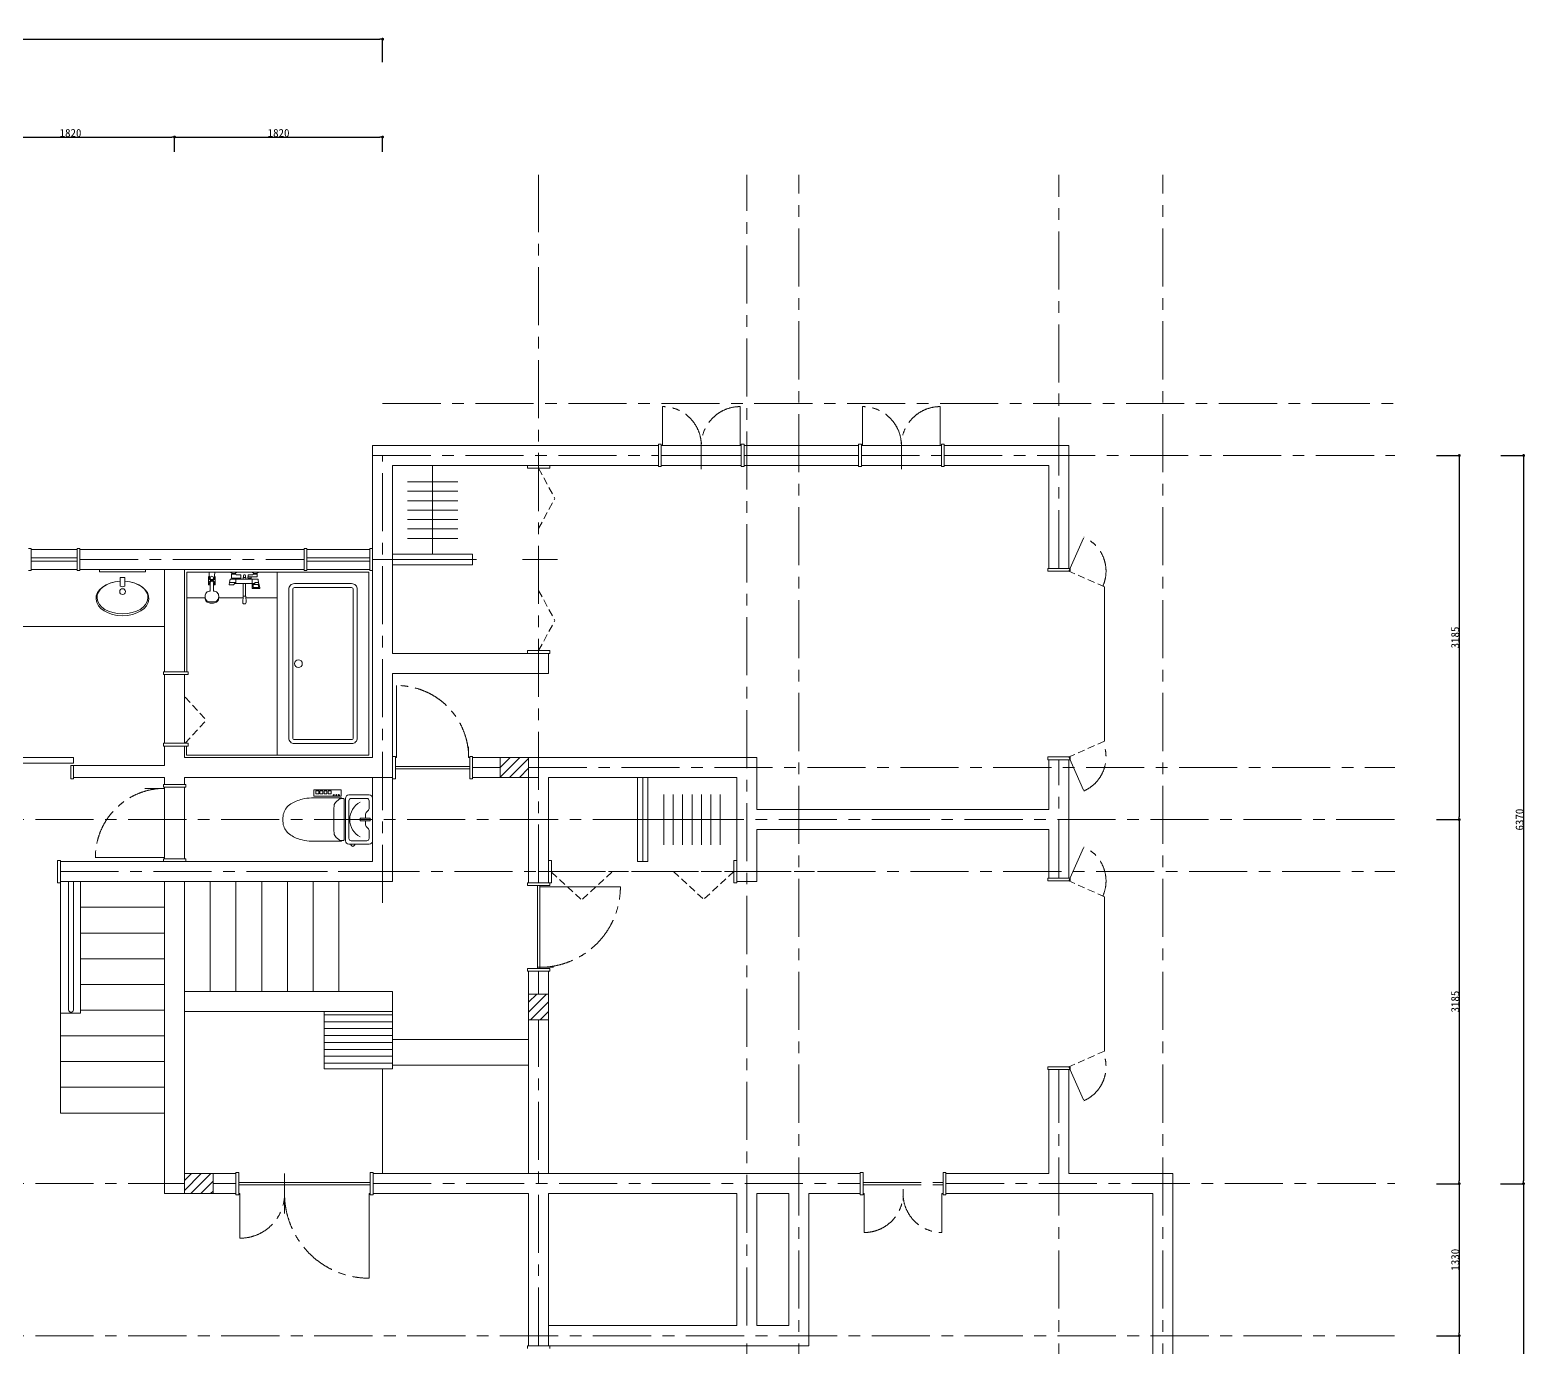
# Model space of a CAD drawing. Header units: millimetres. Extents: x -63086 to 83971, y -129912 to 13382.
# Drawn here: x 54431 to 67509, y 1859 to 13382 of the extents above; entities that cross this region are included whole.
import ezdxf

# ---------------------------------------------------------------- set-up
doc = ezdxf.new("R2010")
doc.units = ezdxf.units.MM
doc.linetypes.add('CENTERX2', pattern=[101.6, 63.5, -12.7, 12.7, -12.7])
doc.linetypes.add('HIDDEN', pattern=[9.525, 6.35, -3.175])
doc.layers.get('0').update_dxf_attribs({"lineweight": 0})
for name, color, linetype, lineweight in [('001壁芯', 7, 'CENTERX2', 0), ('002寸法', 7, 'Continuous', 0), ('003壁', 7, 'Continuous', 9), ('004建具', 7, 'Continuous', 9), ('093手すり', 7, 'Continuous', 5), ('096ユニットバス', 7, 'Continuous', 0), ('097家具', 7, 'Continuous', 0), ('098階段', 7, 'Continuous', 9)]:
    doc.layers.add(name, color=color, linetype=linetype, lineweight=lineweight)
doc.styles.get("Standard").update_dxf_attribs({"font": 'MS Mincho.ttf'})
doc.dimstyles.new('寸法', dxfattribs={"dimtxt": 70, "dimasz": 25, "dimexe": 1.5, "dimexo": 200, "dimtad": 1, "dimdec": 0, "dimtxsty": 'Standard', "dimblk": 'DOT', "dimcen": 2.5, "dimadec": 0, "dimazin": 0, "dimtfac": 1, "dimtdec": 0, "dimtmove": 0, "dimatfit": 3, "dimfxl": 200, "dimfxlon": 1, "dimarcsym": 0})

# ---------------------------------------------------------------- blocks, each defined once
blk = doc.blocks.new('_Dot')
at = {"color": 0, "linetype": 'ByBlock', "lineweight": -2}
blk.add_line((-0.5, 0), (-1, 0), dxfattribs=at)
at = {"color": 0, "linetype": 'ByBlock', "const_width": 0.5}
blk.add_lwpolyline([(-0.25, 0, 1), (0.25, 0, 1)], format="xyb", close=True, dxfattribs=at)
blk = doc.blocks.new('*D348')
at = {"layer": '002寸法', "color": 0, "lineweight": -2, "transparency": 16777216}
for p, q in [((66733, 9659), (66934, 9659)), ((66933, 9634), (66933, 6499)), ((66733, 6474), (66934, 6474))]:
    blk.add_line(p, q, dxfattribs=at)
at = {"layer": 'Defpoints', "color": 0, "transparency": 16777216}
for p in [(66370, 9659), (66370, 6474), (66933, 6474)]:
    blk.add_point(p, dxfattribs=at)
at = {"layer": '002寸法', "color": 0, "lineweight": -2, "transparency": 16777216, "xscale": 25, "yscale": 25, "zscale": 25}
for p, rotation in [((66933, 9659), 90), ((66933, 6474), 270)]:
    blk.add_blockref('_Dot', p, dxfattribs=dict(at, rotation=rotation))
at = {"layer": '002寸法', "color": 0, "transparency": 16777216, "insert": (66897, 8067), "char_height": 70, "attachment_point": 5, "rotation": 90}
blk.add_mtext('3185', dxfattribs=at)
blk = doc.blocks.new('*D346')
at = {"layer": '002寸法', "color": 0, "lineweight": -2, "transparency": 16777216}
for p, q in [((66733, 6474), (66934, 6474)), ((66933, 6449), (66933, 3314)), ((66733, 3289), (66934, 3289))]:
    blk.add_line(p, q, dxfattribs=at)
at = {"layer": 'Defpoints', "color": 0, "transparency": 16777216}
for p in [(66370, 6474), (54418, 3289), (66933, 3289)]:
    blk.add_point(p, dxfattribs=at)
at = {"layer": '002寸法', "color": 0, "lineweight": -2, "transparency": 16777216, "xscale": 25, "yscale": 25, "zscale": 25}
for p, rotation in [((66933, 6474), 90), ((66933, 3289), 270)]:
    blk.add_blockref('_Dot', p, dxfattribs=dict(at, rotation=rotation))
at = {"layer": '002寸法', "color": 0, "transparency": 16777216, "insert": (66897, 4882), "char_height": 70, "attachment_point": 5, "rotation": 90}
blk.add_mtext('3185', dxfattribs=at)
blk = doc.blocks.new('*D347')
at = {"layer": '002寸法', "color": 0, "lineweight": -2, "transparency": 16777216}
for p, q in [((67296, 9659), (67498, 9659)), ((67496, 9634), (67496, 3314)), ((67296, 3289), (67498, 3289))]:
    blk.add_line(p, q, dxfattribs=at)
at = {"layer": 'Defpoints', "color": 0, "transparency": 16777216}
for p in [(66370, 9659), (66370, 3289), (67496, 3289)]:
    blk.add_point(p, dxfattribs=at)
at = {"layer": '002寸法', "color": 0, "lineweight": -2, "transparency": 16777216, "xscale": 25, "yscale": 25, "zscale": 25}
for p, rotation in [((67496, 9659), 90), ((67496, 3289), 270)]:
    blk.add_blockref('_Dot', p, dxfattribs=dict(at, rotation=rotation))
at = {"layer": '002寸法', "color": 0, "transparency": 16777216, "insert": (67461, 6474), "char_height": 70, "attachment_point": 5, "rotation": 90}
blk.add_mtext('6370', dxfattribs=at)
blk = doc.blocks.new('*D345')
at = {"layer": '002寸法', "color": 0, "lineweight": -2, "transparency": 16777216}
for p, q in [((67294, 3289), (67496, 3289)), ((67494, 3264), (67494, -1236)), ((67294, -1261), (67496, -1261))]:
    blk.add_line(p, q, dxfattribs=at)
at = {"layer": 'Defpoints', "color": 0, "transparency": 16777216}
for p in [(66929, 3289), (66929, -1261), (67494, -1261)]:
    blk.add_point(p, dxfattribs=at)
at = {"layer": '002寸法', "color": 0, "lineweight": -2, "transparency": 16777216, "xscale": 25, "yscale": 25, "zscale": 25}
for p, rotation in [((67494, 3289), 90), ((67494, -1261), 270)]:
    blk.add_blockref('_Dot', p, dxfattribs=dict(at, rotation=rotation))
at = {"layer": '002寸法', "color": 0, "transparency": 16777216, "insert": (67458, 1014), "char_height": 70, "attachment_point": 5, "rotation": 90}
blk.add_mtext('4550', dxfattribs=at)
blk = doc.blocks.new('*D351')
at = {"layer": '002寸法', "color": 0, "lineweight": -2, "transparency": 16777216}
for p, q in [((50691, 13101), (50691, 13302)), ((50716, 13301), (57491, 13301)), ((57516, 13101), (57516, 13302))]:
    blk.add_line(p, q, dxfattribs=at)
at = {"layer": 'Defpoints', "color": 0, "transparency": 16777216}
for p in [(57516, 13301), (50691, 12115), (57516, 12115)]:
    blk.add_point(p, dxfattribs=at)
at = {"layer": '002寸法', "color": 0, "lineweight": -2, "transparency": 16777216, "xscale": 25, "yscale": 25, "zscale": 25, "rotation": 180}
blk.add_blockref('_Dot', (50691, 13301), dxfattribs=at)
at = {"layer": '002寸法', "color": 0, "lineweight": -2, "transparency": 16777216, "xscale": 25, "yscale": 25, "zscale": 25}
blk.add_blockref('_Dot', (57516, 13301), dxfattribs=at)
at = {"layer": '002寸法', "color": 0, "transparency": 16777216, "insert": (54103, 13336), "char_height": 70, "attachment_point": 5}
blk.add_mtext('6825', dxfattribs=at)
blk = doc.blocks.new('*D359')
at = {"layer": '002寸法', "color": 0, "lineweight": -2, "transparency": 16777216}
for p, q in [((53876, 12315), (53876, 12446)), ((53901, 12445), (55671, 12445)), ((55696, 12315), (55696, 12446))]:
    blk.add_line(p, q, dxfattribs=at)
at = {"layer": 'Defpoints', "color": 0, "transparency": 16777216}
for p in [(55696, 12445), (53876, 12115), (55696, 12115)]:
    blk.add_point(p, dxfattribs=at)
at = {"layer": '002寸法', "color": 0, "lineweight": -2, "transparency": 16777216, "xscale": 25, "yscale": 25, "zscale": 25, "rotation": 180}
blk.add_blockref('_Dot', (53876, 12445), dxfattribs=at)
at = {"layer": '002寸法', "color": 0, "lineweight": -2, "transparency": 16777216, "xscale": 25, "yscale": 25, "zscale": 25}
blk.add_blockref('_Dot', (55696, 12445), dxfattribs=at)
at = {"layer": '002寸法', "color": 0, "transparency": 16777216, "insert": (54786, 12480), "char_height": 70, "attachment_point": 5}
blk.add_mtext('1820', dxfattribs=at)
blk = doc.blocks.new('*D360')
at = {"layer": '002寸法', "color": 0, "lineweight": -2, "transparency": 16777216}
for p, q in [((55696, 12315), (55696, 12446)), ((55721, 12445), (57491, 12445)), ((57516, 12315), (57516, 12446))]:
    blk.add_line(p, q, dxfattribs=at)
at = {"layer": 'Defpoints', "color": 0, "transparency": 16777216}
for p in [(57516, 12445), (55696, 12115), (57516, 12115)]:
    blk.add_point(p, dxfattribs=at)
at = {"layer": '002寸法', "color": 0, "lineweight": -2, "transparency": 16777216, "xscale": 25, "yscale": 25, "zscale": 25, "rotation": 180}
blk.add_blockref('_Dot', (55696, 12445), dxfattribs=at)
at = {"layer": '002寸法', "color": 0, "lineweight": -2, "transparency": 16777216, "xscale": 25, "yscale": 25, "zscale": 25}
blk.add_blockref('_Dot', (57516, 12445), dxfattribs=at)
at = {"layer": '002寸法', "color": 0, "transparency": 16777216, "insert": (56606, 12480), "char_height": 70, "attachment_point": 5}
blk.add_mtext('1820', dxfattribs=at)
blk = doc.blocks.new('*D370')
at = {"layer": '002寸法', "color": 0, "lineweight": -2, "transparency": 16777216}
for p, q in [((66733, 3289), (66934, 3289)), ((66933, 3264), (66933, 1984)), ((66733, 1959), (66934, 1959))]:
    blk.add_line(p, q, dxfattribs=at)
at = {"layer": 'Defpoints', "color": 0, "transparency": 16777216}
for p in [(66370, 3289), (66370, 1959), (66933, 1959)]:
    blk.add_point(p, dxfattribs=at)
at = {"layer": '002寸法', "color": 0, "lineweight": -2, "transparency": 16777216, "xscale": 25, "yscale": 25, "zscale": 25}
for p, rotation in [((66933, 3289), 90), ((66933, 1959), 270)]:
    blk.add_blockref('_Dot', p, dxfattribs=dict(at, rotation=rotation))
at = {"layer": '002寸法', "color": 0, "transparency": 16777216, "insert": (66897, 2624), "char_height": 70, "attachment_point": 5, "rotation": 90}
blk.add_mtext('1330', dxfattribs=at)
blk = doc.blocks.new('*D371')
at = {"layer": '002寸法', "color": 0, "lineweight": -2, "transparency": 16777216}
for p, q in [((66733, 1959), (66934, 1959)), ((66933, 1934), (66933, 94)), ((66733, 69), (66934, 69))]:
    blk.add_line(p, q, dxfattribs=at)
at = {"layer": 'Defpoints', "color": 0, "transparency": 16777216}
for p in [(66370, 1959), (66370, 69), (66933, 69)]:
    blk.add_point(p, dxfattribs=at)
at = {"layer": '002寸法', "color": 0, "lineweight": -2, "transparency": 16777216, "xscale": 25, "yscale": 25, "zscale": 25}
for p, rotation in [((66933, 1959), 90), ((66933, 69), 270)]:
    blk.add_blockref('_Dot', p, dxfattribs=dict(at, rotation=rotation))
at = {"layer": '002寸法', "color": 0, "transparency": 16777216, "insert": (66897, 1014), "char_height": 70, "attachment_point": 5, "rotation": 90}
blk.add_mtext('1890', dxfattribs=at)
blk = doc.blocks.new('*U33')
at = {"color": 0, "linetype": 'ByBlock', "lineweight": -2}
for points in [[(30, 215), (207, 215, -0.414214), (237, 185), (237, -185, -0.414214), (207, -215), (30, -215, -0.414214), (0, -185), (0, 185, -0.414214)], [(340, 0), (338, 97), (337, 120, 0.211916), (318, 156), (295, 176, 0.125119), (281, 182), (272, 184), (272, 189), (533, 189, -0.07041), (616, 178, -0.083469), (716, 137), (728, 128, -0.167569), (781, 45), (783, 29, -0.072319), (783, -29), (781, -45, -0.167569), (728, -128), (716, -137, -0.083469), (616, -178, -0.07041), (533, -189), (272, -189), (272, -184), (281, -182, 0.125119), (295, -176), (318, -156, 0.211916), (337, -120), (338, -97)], [(89, 11), (94, 12), (104, 12, -0.414214), (109, 7), (109, -7, -0.414214), (104, -12), (94, -12), (89, -11), (66, -11, -0.069336), (65, -12), (25, -12, -0.414214), (20, -7), (20, 7, -0.414214), (25, 12), (65, 12, -0.069336), (66, 11)]]:
    blk.add_lwpolyline(points, format="xyb", close=True, dxfattribs=at)
for points in [[(62, -12), (62, -47, -0.196533), (56, -61), (36, -82, 0.196533), (30, -96), (30, -165, 0.414214), (50, -185), (187, -185, 0.414214), (207, -165), (207, 165, 0.414214), (187, 185), (50, 185, 0.414214), (30, 165), (30, 96, 0.196533), (36, 82), (56, 61, -0.196533), (62, 47), (62, 12)], [(108, -152, 0.60107), (108, 152)], [(191, 215), (191, 220, 0.228779), (183, 229, 0.253275), (174, 235, 0.253275), (164, 229, 0.228779), (156, 220), (156, 215)], [(272, -184), (258, -184, -0.414214), (248, -174), (248, 174, -0.414214), (258, 184), (272, 184)]]:
    blk.add_lwpolyline(points, format="xyb", dxfattribs=at)
blk.add_lwpolyline([(509, -261), (281, -261, -0.414214), (276, -256), (276, -209, -0.414214), (281, -204), (509, -204, -0.414214), (514, -209), (514, -256, -0.414214)], format="xyb", close=True)
for points in [[(363, -224), (388, -224), (388, -250), (363, -250)], [(400, -224), (425, -224), (425, -250), (400, -250)], [(436, -224), (461, -224), (461, -250), (436, -250)], [(471, -224), (496, -224), (496, -250), (471, -250)]]:
    blk.add_lwpolyline(points, close=True, dxfattribs=at)
for centre in [(294, -214), (317, -214), (340, -214)]:
    blk.add_circle(centre, 5.07, dxfattribs=at)
blk = doc.blocks.new('洗面台（CAD素材.com）21')
at = {"color": 0, "linetype": 'ByBlock', "lineweight": -2}
blk.add_lwpolyline([(-26, -100), (-26, -189, 0.244755), (24, -189), (24, -100)], format="xyb", dxfattribs=at)
blk.add_circle((0, -246), 30, dxfattribs=at)
at = {"color": 0, "linetype": 'ByBlock', "lineweight": -2, "extrusion": (0, 0, -1)}
for centre, major_axis, ratio, start_param, end_param in [((-1, -317), (-275, 0), 0.654545, 1.661831, 7.762947), ((-1, -307), (265, 0), 0.641509, -1.476316, 4.617909)]:
    blk.add_ellipse(centre, major_axis=major_axis, ratio=ratio, start_param=start_param, end_param=end_param, dxfattribs=at)
blk = doc.blocks.new('浴槽（CAD素材.com）d258ce55')
at = {"color": 0, "linetype": 'ByBlock', "lineweight": -2}
blk.add_lwpolyline([(800, 1600), (0, 1600), (0, 0), (800, 0)], close=True, dxfattribs=at)
for points in [[(650, 1500), (150, 1500, 0.414214), (100, 1450), (100, 150, 0.414214), (150, 100), (650, 100, 0.414214), (700, 150), (700, 1450, 0.414214)], [(650, 1465), (150, 1465, 0.414214), (135, 1450), (135, 150, 0.414214), (150, 135), (650, 135, 0.414214), (665, 150), (665, 1450, 0.414214)]]:
    blk.add_lwpolyline(points, format="xyb", close=True, dxfattribs=at)
blk.add_circle((615, 800), 34, dxfattribs=at)
blk = doc.blocks.new('シャワー4（CAD素材.com）')
at = {"color": 0, "linetype": 'ByBlock', "lineweight": -2}
for points in [[(-20, -65), (-25, 0)], [(20, -65), (25, 0)]]:
    blk.add_lwpolyline(points, dxfattribs=at)
blk.add_lwpolyline([(-60, -215), (-60, -210, -0.414214), (-15, -165), (-15, -95, -1), (15, -95), (15, -165, -0.414214), (60, -210), (60, -215, -0.414214), (15, -260), (-15, -260, -0.414214)], format="xyb", close=True, dxfattribs=at)
for points in [[(-30, -50), (-30, -110), (-19, -110), (-19, -107, -1.816187), (19, -107), (19, -110), (30, -110), (30, -50)], [(-20, -65, 0.247864), (20, -65)], [(60, -217, -0.013897), (60, -220), (60, -225, -0.414214), (15, -270), (-15, -270, -0.414214), (-60, -225), (-60, -220, -0.013897), (-60, -217, -0.013897)]]:
    blk.add_lwpolyline(points, format="xyb", dxfattribs=at)
blk.add_circle((0, -50), 15, dxfattribs=at)
for start, end in [(139.071, 180), (0, 40.929)]:
    blk.add_arc((0, -50), 30, start, end, dxfattribs=at)
blk = doc.blocks.new('シャワー10（CAD素材.com）')
at = {"color": 0, "linetype": 'ByBlock', "lineweight": -2}
blk.add_line((92, -99), (-87, -99), dxfattribs=at)
for points in [[(-120, 0), (-120, -2), (-106, -12), (-84, -12)], [(-70, 0), (-70, -2), (-84, -12)], [(70, 0), (70, -2), (84, -12)], [(120, 0), (120, -2), (106, -12)], [(-32, -62), (-32, -22), (-70, -22), (-79, -16), (-112, -16), (-112, -51), (-32, -51)], [(-106, -16), (-106, -12)], [(-84, -16), (-84, -12)], [(-75, -62), (-75, -99)], [(-57, -51), (-57, -62)], [(-12, -62), (-12, -45), (12, -45), (12, -62)], [(-10, -99), (-10, -209)], [(-8, -30), (-8, -45)], [(10, -209), (10, -99)], [(33, -40), (31, -42), (31, -49), (33, -51)], [(33, -62), (33, -51), (58, -51), (58, -62)], [(58, -40), (60, -42), (60, -49), (58, -51)], [(67, -99), (67, -62)], [(84, -16), (84, -12)], [(106, -12), (84, -12)], [(106, -16), (106, -12)]]:
    blk.add_lwpolyline(points, dxfattribs=at)
for points in [[(118, -90), (92, -90), (92, -103), (68, -103), (68, -139, 0.414214), (71, -142), (132, -142, 0.476123), (135, -138), (127, -100), (124, -98), (119, -62), (-126, -62), (-130, -91), (-135, -108, 0.503545), (-133, -111), (-97, -111, 0.219806), (-96, -110), (-81, -93, 0.639605), (-82, -91), (-126, -91)], [(8, -45), (8, -30, 1), (-8, -30)], [(12, -209), (-12, -209), (-15, -262, 1.052153), (15, -262), (12, -209)]]:
    blk.add_lwpolyline(points, format="xyb", dxfattribs=at)
for points in [[(70, -22), (33, -22), (33, -40), (112, -40), (112, -16), (79, -16)], [(127, -135), (75, -135), (75, -107), (121, -107)]]:
    blk.add_lwpolyline(points, close=True, dxfattribs=at)

msp = doc.modelspace()

# ---------------------------------------------------------------- hatches: boundary and pattern name
at = {"layer": '097家具', "ltscale": 10, "true_color": 0xd5d3c0, "transparency": 33554687}
h = msp.add_hatch(dxfattribs=at)
h.set_pattern_fill('ANSI31', color=254, scale=19)
h.paths.add_polyline_path([(58793.2448, 7016.9193), (58543.2448, 7016.9193), (58543.2448, 6841.9193), (58793.2448, 6841.9193)])
h = msp.add_hatch(dxfattribs=at)
h.set_pattern_fill('ANSI31', color=254, scale=19)
h.paths.add_polyline_path([(58968.2448, 4946.9193), (58793.2448, 4946.9193), (58793.2448, 4721.9193), (58968.2448, 4721.9193)])
at = {"layer": '097家具', "ltscale": 10}
h = msp.add_hatch(dxfattribs=at)
h.set_pattern_fill('ANSI31', color=256, scale=19, angle=135)
h.paths.add_polyline_path([(57603.2448, 4794.4193), (57003.2448, 4794.4193), (57003.2448, 4294.4193), (57603.2448, 4294.4193), (57603.2448, 4324.4193)])
at = {"layer": '097家具', "ltscale": 10, "true_color": 0xd5d3c0, "transparency": 33554687}
h = msp.add_hatch(dxfattribs=at)
h.set_pattern_fill('ANSI31', color=254, scale=19)
h.paths.add_polyline_path([(56033.2448, 3376.9193), (55783.2448, 3376.9193), (55783.2448, 3289.4193), (56033.2448, 3289.4193)])
h.paths.add_polyline_path([(56033.2448, 3289.4193), (55783.2448, 3289.4193), (55783.2448, 3201.9193), (56033.2448, 3201.9193)])

# ---------------------------------------------------------------- linework, layer by layer
at = {"layer": '001壁芯', "ltscale": 8}
for p, q in [((58880.7448, 5921.9193), (58880.7448, 12115.3398)), ((58880.7448, 5921.9193), (58880.7448, 12115.3398)), ((60700.7448, 2046.9193), (60700.7448, 12115.3398)), ((61155.7448, -4305.5057), (61155.7448, 12115.3398)), ((63430.7448, 8671.9193), (63430.7448, 12115.3398)), ((64340.7448, -4305.5057), (64340.7448, 12115.3398)), ((64340.7448, -4305.5057), (64340.7448, 12115.3398)), ((64340.7448, -4305.5057), (64340.7448, 12115.3398)), ((57515.7448, 10114.4193), (66369.5065, 10114.4193)), ((57428.2448, 9659.4193), (59928.2448, 9659.4193)), ((57428.2448, 9659.4193), (59928.2448, 9659.4193)), ((57515.7448, 5745.0088), (57515.7448, 9659.4193)), ((59953.2448, 9659.4193), (60653.2448, 9659.4193)), ((59953.2448, 9659.4193), (60653.2448, 9659.4193)), ((60678.2448, 9659.4193), (61678.2448, 9659.4193)), ((60678.2448, 9659.4193), (61678.2448, 9659.4193)), ((61703.2448, 9659.4193), (62403.2448, 9659.4193)), ((61703.2448, 9659.4193), (61788.821, 9659.4193)), ((62428.2448, 9659.4193), (66369.5065, 9659.4193)), ((54868.2448, 8749.4193), (56828.2448, 8749.4193)), ((54868.2448, 8749.4193), (56828.2448, 8749.4193)), ((57428.2448, 8749.4193), (58303.2448, 8749.4193)), ((57428.2448, 8749.4193), (58303.2448, 8749.4193)), ((63430.7448, 5961.9193), (63430.7448, 6996.9193)), ((58303.2448, 6929.4193), (58543.2448, 6929.4193)), ((58793.2448, 6929.4193), (66369.5065, 6929.4193)), ((48788.821, 6474.4193), (66369.5065, 6474.4193)), ((54698.2448, 6019.4193), (57603.2448, 6019.4193)), ((56518.2448, 6019.4193), (61788.821, 6019.4193)), ((58880.7448, 6019.4193), (66369.5065, 6019.4193)), ((58880.7448, 4946.9193), (58880.7448, 5146.9193)), ((58880.7448, 1871.9193), (58880.7448, 4721.9193)), ((63430.7448, -4305.5057), (63430.7448, 4286.9193)), ((48788.821, 3289.4193), (55783.2448, 3289.4193)), ((55293.2448, 3289.4193), (55783.2448, 3289.4193)), ((55293.2448, 3289.4193), (55783.2448, 3289.4193)), ((56033.2448, 3289.4193), (56233.2448, 3289.4193)), ((56033.2448, 3289.4193), (56233.2448, 3289.4193)), ((56033.2448, 3289.4193), (56233.2448, 3289.4193)), ((57433.2448, 3289.4193), (61693.2448, 3289.4193)), ((57433.2448, 3289.4193), (61693.2448, 3289.4193)), ((57433.2448, 3289.4193), (61693.2448, 3289.4193)), ((61718.2448, 3299.4193), (62418.2448, 3299.4193)), ((61718.2448, 3279.4193), (62418.2448, 3279.4193)), ((61718.2448, 3279.4193), (62418.2448, 3279.4193)), ((62443.2448, 3289.4193), (66369.5065, 3289.4193)), ((62443.2448, 3289.4193), (66369.5065, 3289.4193)), ((48788.821, 1959.4193), (66369.5065, 1959.4193)), ((55293.2448, 1959.4193), (66369.5065, 1959.4193)), ((60700.7448, -4305.5057), (60700.7448, 1959.4193))]:
    msp.add_line(p, q, dxfattribs=at)
at = {"layer": '003壁', "ltscale": 10}
for p, q in [((63430.7448, 10114.4193), (63430.7448, 10201.9193)), ((57428.2448, 9746.9193), (57428.2448, 8836.9193)), ((59928.2448, 9746.9193), (57428.2448, 9746.9193)), ((60653.2448, 9746.9193), (59953.2448, 9746.9193)), ((61678.2448, 9746.9193), (60678.2448, 9746.9193)), ((62403.2448, 9746.9193), (61703.2448, 9746.9193)), ((63518.2448, 9746.9193), (62428.2448, 9746.9193)), ((63518.2448, 9746.9193), (63518.2448, 8671.9193)), ((57428.2448, 8836.9193), (57428.2448, 9571.9193)), ((57603.2448, 7926.9193), (57603.2448, 9571.9193)), ((58793.2448, 9571.9193), (57603.2448, 9571.9193)), ((59928.2448, 9571.9193), (58968.2448, 9571.9193)), ((60653.2448, 9571.9193), (59953.2448, 9571.9193)), ((61678.2448, 9571.9193), (60678.2448, 9571.9193)), ((62403.2448, 9571.9193), (61703.2448, 9571.9193)), ((63343.2448, 9571.9193), (62428.2448, 9571.9193)), ((63343.2448, 9571.9193), (63343.2448, 8671.9193)), ((54443.2448, 8836.9193), (54843.2448, 8836.9193)), ((54868.2448, 8836.9193), (56828.2448, 8836.9193)), ((56853.2448, 8836.9193), (57403.2448, 8836.9193)), ((58303.2448, 8795.4193), (57603.2448, 8795.4193)), ((57603.2448, 8795.4193), (58303.2448, 8795.4193)), ((58303.2448, 8795.4193), (58303.2448, 8703.4193)), ((54443.2448, 8661.9193), (54843.2448, 8661.9193)), ((54868.2448, 8661.9193), (56828.2448, 8661.9193)), ((55695.7448, 8661.9193), (55608.2448, 8661.9193)), ((55608.2448, 8661.9193), (55608.2448, 7766.9193)), ((55608.2448, 8661.9193), (55608.2448, 7766.9193)), ((55783.2448, 8661.9193), (55783.2448, 7766.9193)), ((56853.2448, 8661.9193), (57403.2448, 8661.9193)), ((57428.2448, 7016.9193), (57428.2448, 8661.9193)), ((58338.2448, 8749.4193), (57603.2448, 8749.4193)), ((58303.2448, 8703.4193), (57603.2448, 8703.4193)), ((58793.2448, 7926.9193), (57603.2448, 7926.9193)), ((58968.2448, 7926.9193), (58968.2448, 7839.4193)), ((55608.2448, 7741.9193), (55608.2448, 7141.9193)), ((55608.2448, 7741.9193), (55608.2448, 7141.9193)), ((55783.2448, 7741.9193), (55783.2448, 7141.9193)), ((57603.2448, 5931.9193), (57603.2448, 7751.9193)), ((58968.2448, 7751.9193), (57603.2448, 7751.9193)), ((58968.2448, 7839.4193), (58968.2448, 7751.9193)), ((55608.2448, 7116.9193), (55608.2448, 6946.4193)), ((55608.2448, 7116.9193), (55608.2448, 7016.9193)), ((55783.2448, 7116.9193), (55783.2448, 7016.9193)), ((54813.2448, 7016.9193), (53988.2448, 7016.9193)), ((57428.2448, 7016.9193), (55783.2448, 7016.9193)), ((57638.2448, 7016.9193), (57628.2448, 7016.9193)), ((58278.2448, 7016.9193), (58268.2448, 7016.9193)), ((60788.2448, 7016.9193), (58303.2448, 7016.9193)), ((60788.2448, 7016.9193), (60788.2448, 6561.9193)), ((63343.2448, 6996.9193), (63343.2448, 6561.9193)), ((63518.2448, 6996.9193), (63518.2448, 5961.9193)), ((55608.2448, 6841.9193), (54813.2448, 6841.9193)), ((55608.2448, 6841.9193), (55608.2448, 6781.9193)), ((55608.2448, 6841.9193), (55608.2448, 6781.9193)), ((57428.2448, 6841.9193), (55783.2448, 6841.9193)), ((55783.2448, 6841.9193), (55783.2448, 6781.9193)), ((57603.2448, 6841.9193), (55783.2448, 6841.9193)), ((57428.2448, 6106.9193), (57428.2448, 6841.9193)), ((58880.7448, 6841.9193), (58303.2448, 6841.9193)), ((58793.2448, 6841.9193), (58793.2448, 5921.9193)), ((60613.2448, 6841.9193), (58968.2448, 6841.9193)), ((58968.2448, 6841.9193), (58968.2448, 5921.9193)), ((58968.2448, 6841.9193), (60613.2448, 6841.9193)), ((59744.7448, 6841.9193), (59744.7448, 6106.9193)), ((59790.7448, 6841.9193), (59790.7448, 6106.9193)), ((59836.7448, 6841.9193), (59836.7448, 6106.9193)), ((60613.2448, 6841.9193), (60613.2448, 6106.9193)), ((55608.2448, 6756.9193), (55608.2448, 6131.9193)), ((55608.2448, 6756.9193), (55608.2448, 6315.347)), ((55783.2448, 6756.9193), (55783.2448, 6131.9193)), ((63343.2448, 6561.9193), (60788.2448, 6561.9193)), ((63343.2448, 6386.9193), (60788.2448, 6386.9193)), ((60788.2448, 6386.9193), (60788.2448, 5931.9193)), ((63343.2448, 6386.9193), (63343.2448, 5961.9193)), ((54698.2448, 6106.9193), (55608.2448, 6106.9193)), ((55783.2448, 6106.9193), (57428.2448, 6106.9193)), ((59836.7448, 6106.9193), (59744.7448, 6106.9193)), ((54785.7448, 5931.9193), (54698.2448, 5931.9193)), ((54698.2448, 5931.9193), (54698.2448, 4781.9193)), ((54698.2448, 5931.9193), (57603.2448, 5931.9193)), ((54873.2448, 4781.9193), (54873.2448, 5931.9193)), ((55608.2448, 3201.9193), (55608.2448, 5931.9193)), ((55783.2448, 3376.9193), (55783.2448, 5931.9193)), ((57603.2448, 5931.9193), (55783.2448, 5931.9193)), ((60788.2448, 5931.9193), (60613.2448, 5931.9193)), ((58793.2448, 5146.9193), (58793.2448, 3376.9193)), ((58968.2448, 5146.9193), (58968.2448, 3376.9193)), ((55783.2448, 4969.4193), (57603.2448, 4969.4193)), ((54698.2448, 4781.9193), (54873.2448, 4781.9193)), ((54698.2448, 4781.9193), (54698.2448, 3906.9193)), ((55783.2448, 4794.4193), (57603.2448, 4794.4193)), ((57603.2448, 4794.4193), (55783.2448, 4794.4193)), ((63343.2448, 4286.9193), (63343.2448, 3376.9193)), ((63518.2448, 4286.9193), (63518.2448, 3376.9193)), ((54698.2448, 3906.9193), (55608.2448, 3906.9193)), ((55783.2448, 3376.9193), (56233.2448, 3376.9193)), ((57433.2448, 3376.9193), (61693.2448, 3376.9193)), ((62443.2448, 3376.9193), (63343.2448, 3376.9193)), ((63518.2448, 3376.9193), (64428.2448, 3376.9193)), ((63518.2448, 3376.9193), (64253.2448, 3376.9193)), ((64428.2448, -1348.0807), (64428.2448, 3376.9193)), ((55695.7448, 3201.9193), (55608.2448, 3201.9193)), ((55695.7448, 3201.9193), (56233.2448, 3201.9193)), ((56258.2448, 3201.9193), (56268.2448, 3201.9193)), ((57398.2448, 3201.9193), (57408.2448, 3201.9193)), ((57433.2448, 3201.9193), (58793.2448, 3201.9193)), ((58793.2448, 1871.9193), (58793.2448, 3201.9193)), ((58968.2448, 3201.9193), (60613.2448, 3201.9193)), ((58968.2448, 3201.9193), (58968.2448, 1871.9193)), ((58968.2448, 1871.9193), (58968.2448, 3201.9193)), ((60613.2448, 3201.9193), (60613.2448, 2046.9193)), ((60788.2448, 3201.9193), (60788.2448, 2046.9193)), ((60788.2448, 3201.9193), (61068.2448, 3201.9193)), ((61068.2448, 3201.9193), (61068.2448, 2046.9193)), ((61243.2448, 3201.9193), (61243.2448, 1871.9193)), ((61243.2448, 3201.9193), (61693.2448, 3201.9193)), ((61718.2448, 3201.9193), (61728.2448, 3201.9193)), ((62408.2448, 3201.9193), (62418.2448, 3201.9193)), ((62443.2448, 3201.9193), (64253.2448, 3201.9193)), ((64253.2448, -1173.0807), (64253.2448, 3201.9193)), ((60613.2448, 2046.9193), (58968.2448, 2046.9193)), ((61068.2448, 2046.9193), (60788.2448, 2046.9193)), ((61243.2448, 1871.9193), (58968.2448, 1871.9193))]:
    msp.add_line(p, q, dxfattribs=at)
at = {"layer": '004建具', "linetype": 'CENTERX2', "ltscale": 5}
for p, q in [((59953.2448, 9756.9193), (59928.2448, 9756.9193)), ((59928.2448, 9756.9193), (59928.2448, 9746.9193)), ((59928.2448, 9746.9193), (59928.2448, 9571.9193)), ((59953.2448, 9746.9193), (59953.2448, 9756.9193)), ((59953.2448, 9561.9193), (59953.2448, 9746.9193)), ((60678.2448, 9756.9193), (60653.2448, 9756.9193)), ((60653.2448, 9756.9193), (60653.2448, 9746.9193)), ((60653.2448, 9746.9193), (60653.2448, 9571.9193)), ((60678.2448, 9746.9193), (60678.2448, 9756.9193)), ((60678.2448, 9561.9193), (60678.2448, 9746.9193)), ((61703.2448, 9756.9193), (61678.2448, 9756.9193)), ((61678.2448, 9756.9193), (61678.2448, 9746.9193)), ((61678.2448, 9746.9193), (61678.2448, 9571.9193)), ((61703.2448, 9746.9193), (61703.2448, 9756.9193)), ((61703.2448, 9561.9193), (61703.2448, 9746.9193)), ((62428.2448, 9756.9193), (62403.2448, 9756.9193)), ((62403.2448, 9756.9193), (62403.2448, 9746.9193)), ((62403.2448, 9746.9193), (62403.2448, 9571.9193)), ((62428.2448, 9746.9193), (62428.2448, 9756.9193)), ((62428.2448, 9561.9193), (62428.2448, 9746.9193)), ((58793.2448, 9571.9193), (58783.2448, 9571.9193)), ((58783.2448, 9571.9193), (58783.2448, 9546.9193)), ((58978.2448, 9571.9193), (58793.2448, 9571.9193)), ((58978.2448, 9546.9193), (58978.2448, 9571.9193)), ((59928.2448, 9571.9193), (59928.2448, 9561.9193)), ((59928.2448, 9561.9193), (59953.2448, 9561.9193)), ((60653.2448, 9571.9193), (60653.2448, 9561.9193)), ((60653.2448, 9561.9193), (60678.2448, 9561.9193)), ((61678.2448, 9571.9193), (61678.2448, 9561.9193)), ((61678.2448, 9561.9193), (61703.2448, 9561.9193)), ((62403.2448, 9571.9193), (62403.2448, 9561.9193)), ((62403.2448, 9561.9193), (62428.2448, 9561.9193)), ((58783.2448, 9546.9193), (58793.2448, 9546.9193)), ((58793.2448, 9546.9193), (58968.2448, 9546.9193)), ((58968.2448, 9546.9193), (58978.2448, 9546.9193)), ((63518.2448, 8646.9193), (63650.4342, 8943.8215)), ((54443.2448, 8846.9193), (54418.2448, 8846.9193)), ((54443.2448, 8836.9193), (54443.2448, 8846.9193)), ((54443.2448, 8651.9193), (54443.2448, 8836.9193)), ((54868.2448, 8846.9193), (54843.2448, 8846.9193)), ((54843.2448, 8846.9193), (54843.2448, 8836.9193)), ((54843.2448, 8836.9193), (54843.2448, 8661.9193)), ((54868.2448, 8836.9193), (54868.2448, 8846.9193)), ((54868.2448, 8651.9193), (54868.2448, 8836.9193)), ((56853.2448, 8846.9193), (56828.2448, 8846.9193)), ((56828.2448, 8846.9193), (56828.2448, 8836.9193)), ((56828.2448, 8836.9193), (56828.2448, 8661.9193)), ((56853.2448, 8836.9193), (56853.2448, 8846.9193)), ((56853.2448, 8651.9193), (56853.2448, 8836.9193)), ((57428.2448, 8846.9193), (57403.2448, 8846.9193)), ((57403.2448, 8846.9193), (57403.2448, 8836.9193)), ((57403.2448, 8836.9193), (57403.2448, 8661.9193)), ((57428.2448, 8836.9193), (57428.2448, 8846.9193)), ((57428.2448, 8651.9193), (57428.2448, 8836.9193)), ((54418.2448, 8651.9193), (54443.2448, 8651.9193)), ((54843.2448, 8661.9193), (54843.2448, 8651.9193)), ((54843.2448, 8651.9193), (54868.2448, 8651.9193)), ((56828.2448, 8661.9193), (56828.2448, 8651.9193)), ((56828.2448, 8651.9193), (56853.2448, 8651.9193)), ((57403.2448, 8661.9193), (57403.2448, 8651.9193)), ((57403.2448, 8651.9193), (57428.2448, 8651.9193)), ((63343.2448, 8671.9193), (63333.2448, 8671.9193)), ((63333.2448, 8671.9193), (63333.2448, 8646.9193)), ((63333.2448, 8646.9193), (63343.2448, 8646.9193)), ((63528.2448, 8671.9193), (63343.2448, 8671.9193)), ((63343.2448, 8646.9193), (63518.2448, 8646.9193)), ((63518.2448, 8646.9193), (63528.2448, 8646.9193)), ((63528.2448, 8646.9193), (63528.2448, 8671.9193)), ((58793.2448, 7951.9193), (58783.2448, 7951.9193)), ((58783.2448, 7951.9193), (58783.2448, 7926.9193)), ((58783.2448, 7926.9193), (58793.2448, 7926.9193)), ((58978.2448, 7951.9193), (58793.2448, 7951.9193)), ((58793.2448, 7926.9193), (58968.2448, 7926.9193)), ((58968.2448, 7926.9193), (58978.2448, 7926.9193)), ((58978.2448, 7926.9193), (58978.2448, 7951.9193)), ((55598.2448, 7741.9193), (55783.2448, 7741.9193)), ((55783.2448, 7766.9193), (55608.2448, 7766.9193)), ((55618.2448, 7766.9193), (55608.2448, 7766.9193)), ((55793.2448, 7766.9193), (55783.2448, 7766.9193)), ((55598.2448, 7116.9193), (55783.2448, 7116.9193)), ((55783.2448, 7141.9193), (55608.2448, 7141.9193)), ((55618.2448, 7141.9193), (55608.2448, 7141.9193)), ((55793.2448, 7141.9193), (55783.2448, 7141.9193)), ((54788.2448, 6946.4193), (54788.2448, 6841.9193)), ((54813.2448, 6966.9193), (54813.2448, 7016.9193)), ((54813.2448, 6831.9193), (54813.2448, 6946.4193)), ((57628.2448, 7026.9193), (57603.2448, 7026.9193)), ((57603.2448, 7026.9193), (57603.2448, 7016.9193)), ((57603.2448, 7016.9193), (57603.2448, 6841.9193)), ((57628.2448, 7016.9193), (57628.2448, 7026.9193)), ((57628.2448, 6831.9193), (57628.2448, 7016.9193)), ((58303.2448, 7026.9193), (58278.2448, 7026.9193)), ((58278.2448, 7026.9193), (58278.2448, 7016.9193)), ((58278.2448, 7016.9193), (58278.2448, 6841.9193)), ((58303.2448, 7016.9193), (58303.2448, 7026.9193)), ((58303.2448, 6831.9193), (58303.2448, 7016.9193)), ((63343.2448, 7021.9193), (63333.2448, 7021.9193)), ((63333.2448, 7021.9193), (63333.2448, 6996.9193)), ((63333.2448, 6996.9193), (63343.2448, 6996.9193)), ((63528.2448, 7021.9193), (63343.2448, 7021.9193)), ((63343.2448, 6996.9193), (63518.2448, 6996.9193)), ((63518.2448, 7021.9193), (63650.4342, 6725.017)), ((63518.2448, 6996.9193), (63528.2448, 6996.9193)), ((63528.2448, 6996.9193), (63528.2448, 7021.9193)), ((54788.2448, 6841.9193), (54788.2448, 6831.9193)), ((54788.2448, 6831.9193), (54813.2448, 6831.9193)), ((57603.2448, 6841.9193), (57603.2448, 6831.9193)), ((57603.2448, 6831.9193), (57628.2448, 6831.9193)), ((58278.2448, 6841.9193), (58278.2448, 6831.9193)), ((58278.2448, 6831.9193), (58303.2448, 6831.9193)), ((55608.2448, 6781.9193), (55598.2448, 6781.9193)), ((55598.2448, 6781.9193), (55598.2448, 6756.9193)), ((55598.2448, 6756.9193), (55608.2448, 6756.9193)), ((55793.2448, 6781.9193), (55608.2448, 6781.9193)), ((55608.2448, 6756.9193), (55783.2448, 6756.9193)), ((55783.2448, 6756.9193), (55793.2448, 6756.9193)), ((55793.2448, 6756.9193), (55793.2448, 6781.9193)), ((63518.2448, 5936.9193), (63650.4342, 6233.8215)), ((54698.2448, 6116.9193), (54673.2448, 6116.9193)), ((54673.2448, 6116.9193), (54673.2448, 6106.9193)), ((54673.2448, 6106.9193), (54673.2448, 5931.9193)), ((54698.2448, 6106.9193), (54698.2448, 6116.9193)), ((54698.2448, 5921.9193), (54698.2448, 6106.9193)), ((55608.2448, 6131.9193), (55598.2448, 6131.9193)), ((55598.2448, 6131.9193), (55598.2448, 6106.9193)), ((55598.2448, 6106.9193), (55608.2448, 6106.9193)), ((55793.2448, 6131.9193), (55608.2448, 6131.9193)), ((55608.2448, 6106.9193), (55783.2448, 6106.9193)), ((55783.2448, 6106.9193), (55793.2448, 6106.9193)), ((55793.2448, 6106.9193), (55793.2448, 6131.9193)), ((58993.2448, 6116.9193), (58968.2448, 6116.9193)), ((58968.2448, 6116.9193), (58968.2448, 6106.9193)), ((58968.2448, 6106.9193), (58968.2448, 5931.9193)), ((58993.2448, 6106.9193), (58993.2448, 6116.9193)), ((58993.2448, 5921.9193), (58993.2448, 6106.9193)), ((60613.2448, 6116.9193), (60588.2448, 6116.9193)), ((60588.2448, 6116.9193), (60588.2448, 6106.9193)), ((60588.2448, 6106.9193), (60588.2448, 5931.9193)), ((60613.2448, 6106.9193), (60613.2448, 6116.9193)), ((60613.2448, 5921.9193), (60613.2448, 6106.9193)), ((54673.2448, 5931.9193), (54673.2448, 5921.9193)), ((54673.2448, 5921.9193), (54698.2448, 5921.9193)), ((58793.2448, 5921.9193), (58783.2448, 5921.9193)), ((58783.2448, 5921.9193), (58783.2448, 5896.9193)), ((58783.2448, 5896.9193), (58793.2448, 5896.9193)), ((58978.2448, 5921.9193), (58793.2448, 5921.9193)), ((58793.2448, 5896.9193), (58968.2448, 5896.9193)), ((58968.2448, 5921.9193), (58993.2448, 5921.9193)), ((58968.2448, 5896.9193), (58978.2448, 5896.9193)), ((58978.2448, 5896.9193), (58978.2448, 5921.9193)), ((60588.2448, 5921.9193), (60613.2448, 5921.9193)), ((63343.2448, 5961.9193), (63333.2448, 5961.9193)), ((63333.2448, 5961.9193), (63333.2448, 5936.9193)), ((63333.2448, 5936.9193), (63343.2448, 5936.9193)), ((63528.2448, 5961.9193), (63343.2448, 5961.9193)), ((63343.2448, 5936.9193), (63518.2448, 5936.9193)), ((63518.2448, 5936.9193), (63528.2448, 5936.9193)), ((63528.2448, 5936.9193), (63528.2448, 5961.9193)), ((58793.2448, 5171.9193), (58783.2448, 5171.9193)), ((58783.2448, 5171.9193), (58783.2448, 5146.9193)), ((58783.2448, 5146.9193), (58793.2448, 5146.9193)), ((58978.2448, 5171.9193), (58793.2448, 5171.9193)), ((58793.2448, 5146.9193), (58968.2448, 5146.9193)), ((58968.2448, 5146.9193), (58978.2448, 5146.9193)), ((58978.2448, 5146.9193), (58978.2448, 5171.9193)), ((63343.2448, 4311.9193), (63333.2448, 4311.9193)), ((63333.2448, 4311.9193), (63333.2448, 4286.9193)), ((63333.2448, 4286.9193), (63343.2448, 4286.9193)), ((63528.2448, 4311.9193), (63343.2448, 4311.9193)), ((63343.2448, 4286.9193), (63518.2448, 4286.9193)), ((63518.2448, 4311.9193), (63650.4342, 4015.017)), ((63518.2448, 4286.9193), (63528.2448, 4286.9193)), ((63528.2448, 4286.9193), (63528.2448, 4311.9193)), ((56258.2448, 3386.9193), (56233.2448, 3386.9193)), ((56233.2448, 3386.9193), (56233.2448, 3376.9193)), ((56233.2448, 3376.9193), (56233.2448, 3201.9193)), ((56258.2448, 3376.9193), (56258.2448, 3386.9193)), ((56258.2448, 3191.9193), (56258.2448, 3376.9193)), ((57433.2448, 3386.9193), (57408.2448, 3386.9193)), ((57408.2448, 3386.9193), (57408.2448, 3376.9193)), ((57408.2448, 3376.9193), (57408.2448, 3201.9193)), ((57433.2448, 3376.9193), (57433.2448, 3386.9193)), ((57433.2448, 3191.9193), (57433.2448, 3376.9193)), ((61718.2448, 3386.9193), (61693.2448, 3386.9193)), ((61693.2448, 3386.9193), (61693.2448, 3376.9193)), ((61693.2448, 3376.9193), (61693.2448, 3201.9193)), ((61718.2448, 3376.9193), (61718.2448, 3386.9193)), ((61718.2448, 3191.9193), (61718.2448, 3376.9193)), ((62443.2448, 3386.9193), (62418.2448, 3386.9193)), ((62418.2448, 3386.9193), (62418.2448, 3376.9193)), ((62418.2448, 3376.9193), (62418.2448, 3201.9193)), ((62443.2448, 3376.9193), (62443.2448, 3386.9193)), ((62443.2448, 3191.9193), (62443.2448, 3376.9193)), ((56233.2448, 3201.9193), (56233.2448, 3191.9193)), ((56233.2448, 3191.9193), (56258.2448, 3191.9193)), ((57408.2448, 3201.9193), (57408.2448, 3191.9193)), ((57408.2448, 3191.9193), (57433.2448, 3191.9193)), ((61693.2448, 3201.9193), (61693.2448, 3191.9193)), ((61693.2448, 3191.9193), (61718.2448, 3191.9193)), ((62418.2448, 3201.9193), (62418.2448, 3191.9193)), ((62418.2448, 3191.9193), (62443.2448, 3191.9193)), ((58793.2448, 1871.9193), (58783.2448, 1871.9193)), ((58783.2448, 1871.9193), (58783.2448, 1846.9193)), ((58978.2448, 1871.9193), (58793.2448, 1871.9193)), ((58978.2448, 1846.9193), (58978.2448, 1871.9193))]:
    msp.add_line(p, q, dxfattribs=at)
at = {"layer": '004建具', "linetype": 'HIDDEN', "ltscale": 10}
for p, q in [((58880.7448, 9546.9193), (59021.834, 9283.2619)), ((58880.7448, 9019.6045), (59021.834, 9283.2619)), ((63830.7448, 8509.4193), (63518.2448, 8646.9193)), ((58880.7448, 8479.234), (59021.834, 8215.5766)), ((58880.7448, 7951.9193), (59021.834, 8215.5766)), ((55788.2448, 7545.3404), (55974.7071, 7343.6298)), ((55788.2448, 7141.9193), (55974.7071, 7343.6298)), ((63830.7448, 7159.4193), (63518.2448, 7021.9193)), ((63830.7448, 7159.4193), (63518.2448, 7021.9193)), ((60060.93, 6019.4193), (60324.5874, 5776.9871)), ((60588.2448, 6019.4193), (60324.5874, 5776.9871)), ((58993.2448, 6014.4193), (59256.9021, 5771.9871)), ((59520.5595, 6014.4193), (59256.9021, 5771.9871)), ((63830.7448, 5799.4193), (63518.2448, 5936.9193)), ((63830.7448, 4449.4193), (63518.2448, 4311.9193)), ((63830.7448, 4449.4193), (63518.2448, 4311.9193))]:
    msp.add_line(p, q, dxfattribs=at)
at = {"layer": '004建具', "ltscale": 10}
for p, q in [((59044.5582, 8749.4193), (58740.3703, 8749.4193)), ((58793.2448, 8749.4193), (59044.5582, 8749.4193)), ((55804.3448, 8413.2396), (55962.7495, 8413.2396)), ((56082.3718, 8413.2396), (56294.9553, 8413.2396)), ((56320.166, 8413.2396), (56594.5245, 8413.2396)), ((55793.2448, 7766.9193), (55598.2448, 7766.9193)), ((55598.2448, 7766.9193), (55598.2448, 7741.9193)), ((55598.2448, 7741.9193), (55793.2448, 7741.9193)), ((55815.4448, 7766.9193), (55793.2448, 7766.9193)), ((55793.2448, 7741.9193), (55805.4448, 7741.9193)), ((55805.4448, 7741.9193), (55815.4448, 7741.9193)), ((55815.4448, 7741.9193), (55815.4448, 7766.9193)), ((55793.2448, 7141.9193), (55598.2448, 7141.9193)), ((55598.2448, 7141.9193), (55598.2448, 7116.9193)), ((55598.2448, 7116.9193), (55793.2448, 7116.9193)), ((55815.4448, 7141.9193), (55793.2448, 7141.9193)), ((55793.2448, 7116.9193), (55805.4448, 7116.9193)), ((55805.4448, 7116.9193), (55815.4448, 7116.9193)), ((55815.4448, 7116.9193), (55815.4448, 7141.9193))]:
    msp.add_line(p, q, dxfattribs=at)
at = {"layer": '004建具', "linetype": 'CENTERX2', "ltscale": 5}
for centre, radius, start, end in [((59963.2448, 9746.9193), 340, 0, 90), ((60643.2448, 9746.9193), 340, 90, 180), ((61713.2448, 9746.9193), 340, 0, 90), ((62393.2448, 9746.9193), 340, 90, 180), ((63518.2448, 8646.9193), 325, 336.25050551, 66), ((57638.2448, 7016.9193), 630, 0, 90), ((63518.2448, 7021.9193), 325, 294, 23.74949449), ((55608.2448, 6141.9193), 605, 90, 183.31648355), ((63518.2448, 5936.9193), 325, 336.25050551, 66), ((58890.7448, 5886.9193), 705, 268.37436972, 0), ((63518.2448, 4311.9193), 325, 294, 23.74949449), ((56268.2448, 3201.9193), 390, 270, 0.0702257), ((57398.2448, 3201.9193), 740.0004, 179.9370007, 270), ((61728.2448, 3201.9193), 340, 270, 0), ((62408.2448, 3201.9193), 340, 180, 270)]:
    msp.add_arc(centre, radius, start, end, dxfattribs=at)
at = {"layer": '093手すり', "ltscale": 10}
for p, q in [((54769.7448, 4809.4356), (54769.7448, 5931.9193)), ((54811.7448, 4809.4356), (54811.7448, 5931.9193))]:
    msp.add_line(p, q, dxfattribs=at)
msp.add_arc((54790.7448, 4809.4356), 21, 180, 0, dxfattribs=at)
at = {"layer": '097家具', "ltscale": 10}
for p, q in [((59963.2448, 9746.9193), (59963.2448, 10086.9193)), ((60643.2448, 9746.9193), (60643.2448, 10086.9193)), ((61713.2448, 9746.9193), (61713.2448, 10086.9193)), ((62393.2448, 9746.9193), (62393.2448, 10086.9193)), ((59953.2448, 9746.9193), (59963.2448, 9746.9193)), ((60303.2448, 9659.4193), (60303.2448, 9779.8209)), ((60303.2448, 9779.8209), (60303.2448, 9540.8705)), ((62053.2448, 9659.4193), (62053.2448, 9779.8209)), ((62053.2448, 9779.8209), (62053.2448, 9540.8705)), ((57953.2448, 8795.4193), (57953.2448, 9571.9193)), ((59953.2448, 9659.4193), (60653.2448, 9659.4193)), ((60678.2448, 9659.4193), (61678.2448, 9659.4193)), ((57733.2571, 9428.1569), (58173.2324, 9428.1569)), ((57733.2571, 9345.8145), (58173.2324, 9345.8145)), ((57733.2571, 9345.8145), (58173.2324, 9345.8145)), ((57733.2571, 9263.4721), (58173.2324, 9263.4721)), ((57733.2571, 9263.4721), (58173.2324, 9263.4721)), ((57733.2571, 9181.1296), (58173.2324, 9181.1296)), ((57733.2571, 9181.1296), (58173.2324, 9181.1296)), ((57733.2571, 9098.7872), (58173.2324, 9098.7872)), ((57733.2571, 9098.7872), (58173.2324, 9098.7872)), ((57733.2571, 9016.4448), (58173.2324, 9016.4448)), ((57733.2571, 9016.4448), (58173.2324, 9016.4448)), ((57733.2571, 8934.1024), (58173.2324, 8934.1024)), ((54443.2448, 8749.4193), (54443.2448, 8764.4193)), ((54443.2448, 8764.4193), (54843.2448, 8764.4193)), ((54843.2448, 8764.4193), (54843.2448, 8734.4193)), ((56853.2448, 8764.4193), (57403.2448, 8764.4193)), ((54843.2448, 8734.4193), (54443.2448, 8734.4193)), ((55240.8497, 8661.9193), (55040.8497, 8661.9193)), ((55240.8497, 8661.9193), (55040.8497, 8661.9193)), ((55040.8497, 8661.9193), (55040.8497, 8641.9193)), ((55040.8497, 8641.9193), (55440.8497, 8641.9193)), ((55440.8497, 8641.9193), (55440.8497, 8661.9193)), ((56594.5245, 8638.2396), (55804.3448, 8638.2396)), ((55804.3448, 7766.9193), (55804.3448, 8638.2396)), ((55997.3718, 8638.2396), (56047.3718, 8638.2396)), ((57403.2448, 8734.4193), (56853.2448, 8734.4193)), ((55219.8038, 8591.1198), (55261.8956, 8591.1198)), ((63830.7448, 8509.4193), (63830.7448, 7159.4193)), ((53892.7448, 8161.9193), (55608.2448, 8161.9193)), ((57638.2448, 7141.0113), (57638.2448, 7646.9193)), ((55783.2448, 7016.9193), (55783.2448, 7116.9193)), ((55799.3448, 7116.9193), (55799.3448, 7038.2396)), ((57638.2448, 7016.9193), (57638.2448, 7141.0113)), ((58268.2448, 7016.9193), (58268.2448, 7110.7338)), ((53988.2448, 6966.9193), (54813.2448, 6966.9193)), ((54788.2448, 6946.4193), (55608.2448, 6946.4193)), ((54813.2448, 6966.9193), (54813.2448, 7016.9193)), ((54813.2448, 6929.4193), (54813.2448, 6946.4193)), ((56594.5245, 7038.2396), (55799.3448, 7038.2396)), ((57628.2448, 7016.9193), (57638.2448, 7016.9193)), ((57628.2448, 6939.4193), (58278.2448, 6939.4193)), ((58278.2448, 7016.9193), (58268.2448, 7016.9193)), ((58543.2448, 6841.9193), (58543.2448, 7016.9193)), ((58793.2448, 6841.9193), (58793.2448, 7016.9193)), ((57628.2448, 6919.4193), (58278.2448, 6919.4193)), ((55608.2448, 6746.9193), (55435.1844, 6746.9193)), ((55608.2448, 6756.9193), (55608.2448, 6746.9193)), ((55783.2448, 6781.9193), (55793.2448, 6781.9193)), ((59975.4279, 6694.4069), (59975.4279, 6254.4316)), ((60057.7703, 6694.4069), (60057.7703, 6254.4316)), ((60057.7703, 6694.4069), (60057.7703, 6254.4316)), ((60140.1127, 6694.4069), (60140.1127, 6254.4316)), ((60140.1127, 6694.4069), (60140.1127, 6254.4316)), ((60222.4551, 6694.4069), (60222.4551, 6254.4316)), ((60222.4551, 6694.4069), (60222.4551, 6254.4316)), ((60304.7976, 6694.4069), (60304.7976, 6254.4316)), ((60304.7976, 6694.4069), (60304.7976, 6254.4316)), ((60387.14, 6694.4069), (60387.14, 6254.4316)), ((60387.14, 6694.4069), (60387.14, 6254.4316)), ((60469.4824, 6694.4069), (60469.4824, 6254.4316)), ((59836.7448, 6474.4193), (60613.2448, 6474.4193)), ((63343.2448, 6386.9193), (63343.2448, 5961.9193)), ((55608.2448, 6141.9193), (55003.2448, 6141.9193)), ((55608.2448, 6131.9193), (55608.2448, 6141.9193)), ((58870.7448, 5896.9193), (58870.7448, 5171.9193)), ((58890.7448, 5896.9193), (58890.7448, 5171.9193)), ((58890.7448, 5896.9193), (58890.7448, 5886.9193)), ((58890.7448, 5886.9193), (58950.6966, 5886.9193)), ((58950.6966, 5886.9193), (59595.7448, 5886.9193)), ((58968.2448, 5921.9193), (58968.2448, 5931.9193)), ((60588.2448, 5921.9193), (60588.2448, 5931.9193)), ((63830.7448, 5799.4193), (63830.7448, 4449.4193)), ((58880.7448, 5146.9193), (58880.7448, 4946.9193)), ((58890.7448, 5171.9193), (58890.7448, 5181.9193)), ((58890.7448, 5181.9193), (59009.8082, 5181.9193)), ((58880.7448, 4946.9193), (58793.2448, 4946.9193)), ((58793.2448, 4946.9193), (58968.2448, 4946.9193)), ((58793.2448, 4721.9193), (58968.2448, 4721.9193)), ((55783.2448, 3376.9193), (56233.2448, 3376.9193)), ((55783.2448, 3376.9193), (56033.2448, 3376.9193)), ((55783.2448, 3201.9193), (55783.2448, 3376.9193)), ((56033.2448, 3376.9193), (56033.2448, 3201.9193)), ((56258.2448, 3299.4193), (57408.2448, 3299.4193)), ((56258.2448, 3279.4193), (57408.2448, 3279.4193)), ((56658.2448, 3376.9193), (56658.2448, 3028.5466)), ((56033.2448, 3201.9193), (55783.2448, 3201.9193)), ((56258.2448, 3201.9193), (56268.2448, 3201.9193)), ((56268.2448, 3201.9193), (56268.2448, 2811.9193)), ((57408.2448, 3201.9193), (57398.2448, 3201.9193)), ((57398.2448, 3201.9193), (57398.2448, 2461.9188)), ((61718.2448, 3201.9193), (61728.2448, 3201.9193)), ((61728.2448, 3201.9193), (61728.2448, 2861.9193)), ((62068.2448, 3201.9193), (62068.2448, 3242.2504)), ((62068.2448, 3242.2504), (62068.2448, 3141.7279)), ((62418.2448, 3201.9193), (62408.2448, 3201.9193)), ((62408.2448, 3201.9193), (62408.2448, 3146.3891)), ((62408.2448, 3201.9193), (62408.2448, 2861.9193))]:
    msp.add_line(p, q, dxfattribs=at)
at = {"layer": '098階段', "ltscale": 10}
for p, q in [((56008.2448, 4969.4193), (56008.2448, 5931.9193)), ((56233.2448, 4969.4193), (56233.2448, 5931.9193)), ((56458.2448, 4969.4193), (56458.2448, 5931.9193)), ((56683.2448, 4969.4193), (56683.2448, 5931.9193)), ((56908.2448, 4969.4193), (56908.2448, 5931.9193)), ((57133.2448, 4969.4193), (57133.2448, 5931.9193)), ((54873.2448, 5706.9193), (55608.2448, 5706.9193)), ((54873.2448, 5481.9193), (55608.2448, 5481.9193)), ((54873.2448, 5256.9193), (55608.2448, 5256.9193)), ((54873.2448, 5031.9193), (55608.2448, 5031.9193)), ((55783.2448, 4969.4193), (56008.2448, 4969.4193)), ((57603.2448, 4794.4193), (57603.2448, 4969.4193)), ((54873.2448, 4806.9193), (55608.2448, 4806.9193)), ((57003.2448, 4294.4193), (57003.2448, 4794.4193)), ((57603.2448, 4794.4193), (57603.2448, 4294.4193)), ((54698.2448, 4581.9193), (55608.2448, 4581.9193)), ((57603.2448, 4549.4193), (58793.2448, 4549.4193)), ((54698.2448, 4356.9193), (55608.2448, 4356.9193)), ((57603.2448, 4294.4193), (57603.2448, 4324.4193)), ((57603.2448, 4324.4193), (58793.2448, 4324.4193)), ((57603.2448, 4294.4193), (57003.2448, 4294.4193)), ((57515.7448, 3376.9193), (57515.7448, 4294.4193)), ((57603.2448, 4294.4193), (57603.2448, 4294.4193)), ((54698.2448, 3906.9193), (54698.2448, 4131.9193)), ((54698.2448, 4131.9193), (55608.2448, 4131.9193))]:
    msp.add_line(p, q, dxfattribs=at)

# ---------------------------------------------------------------- block references
at = {"xscale": 0.841834699284624, "yscale": 0.841834699284624, "zscale": 0.841834699284624}
msp.add_blockref('洗面台（CAD素材.com）21', (55241.4464, 8675.3033), dxfattribs=at)
at = {"rotation": 180}
msp.add_blockref('*U33', (57428.2448, 6474.4193), dxfattribs=at)
at = {"layer": '096ユニットバス', "ltscale": 10}
for name, p in [('シャワー4（CAD素材.com）', (56022.3718, 8638.2396)), ('シャワー10（CAD素材.com）', (56307.3718, 8638.2396))]:
    msp.add_blockref(name, p, dxfattribs=at)
at = {"layer": '096ユニットバス', "ltscale": 10, "xscale": -1}
msp.add_blockref('浴槽（CAD素材.com）d258ce55', (57394.5245, 7038.2396), dxfattribs=at)

# ---------------------------------------------------------------- dimensions: what is measured, and where the dimension line sits
at = {"layer": '002寸法'}
for base, p1, p2, picture, middle in [((57515.7448, 13300.6225), (50690.7448, 12115.3398), (57515.7448, 12115.3398), '*D351', (54103.2448, 13336.2475)), ((55695.7448, 12444.5262), (53875.7448, 12115.3398), (55695.7448, 12115.3398), '*D359', (54785.7448, 12480.1512)), ((57515.7448, 12444.5262), (55695.7448, 12115.3398), (57515.7448, 12115.3398), '*D360', (56605.7448, 12480.1512))]:
    dim = msp.add_linear_dim(base=base, p1=p1, p2=p2, dimstyle='寸法', override={"dimtmove": 1}, dxfattribs=at)
    dim.commit()
    dim.dimension.update_dxf_attribs({"geometry": picture, "text_midpoint": middle})
for base, p1, p2, picture, middle in [((66932.8234, 6474.4193), (66369.5065, 9659.4193), (66369.5065, 6474.4193), '*D348', (66897.1984, 8066.9193)), ((67496.3725, 3289.4193), (66369.5065, 9659.4193), (66369.5065, 3289.4193), '*D347', (67460.7475, 6474.4193)), ((66932.8234, 3289.4193), (66369.5065, 6474.4193), (54418.2448, 3289.4193), '*D346', (66897.1984, 4881.9193)), ((66932.8234, 1959.4193), (66369.5065, 3289.4193), (66369.5065, 1959.4193), '*D370', (66897.1984, 2624.4193)), ((67494.0824, -1261.481), (66929.2654, 3288.519), (66929.2654, -1261.481), '*D345', (67458.4574, 1013.519)), ((66932.8234, 69.4193), (66369.5065, 1959.4193), (66369.5065, 69.4193), '*D371', (66897.1984, 1014.4193))]:
    dim = msp.add_linear_dim(base=base, p1=p1, p2=p2, angle=90, dimstyle='寸法', override={"dimtmove": 1}, dxfattribs=at)
    dim.commit()
    dim.dimension.update_dxf_attribs({"geometry": picture, "text_midpoint": middle})

doc.saveas('drawing.dxf')
